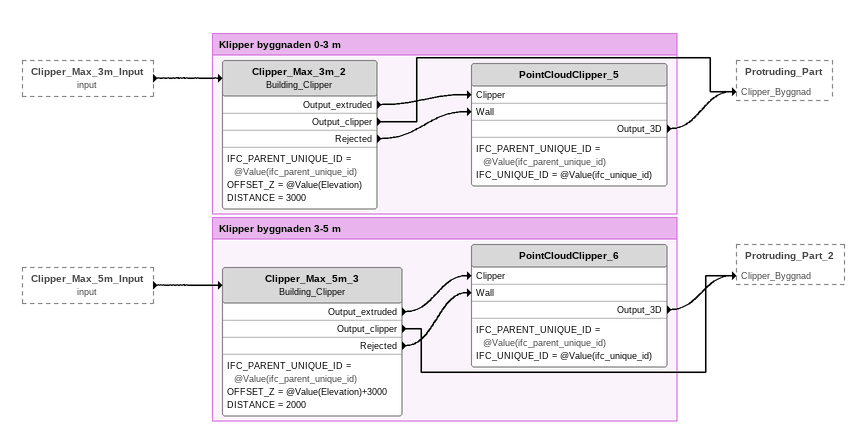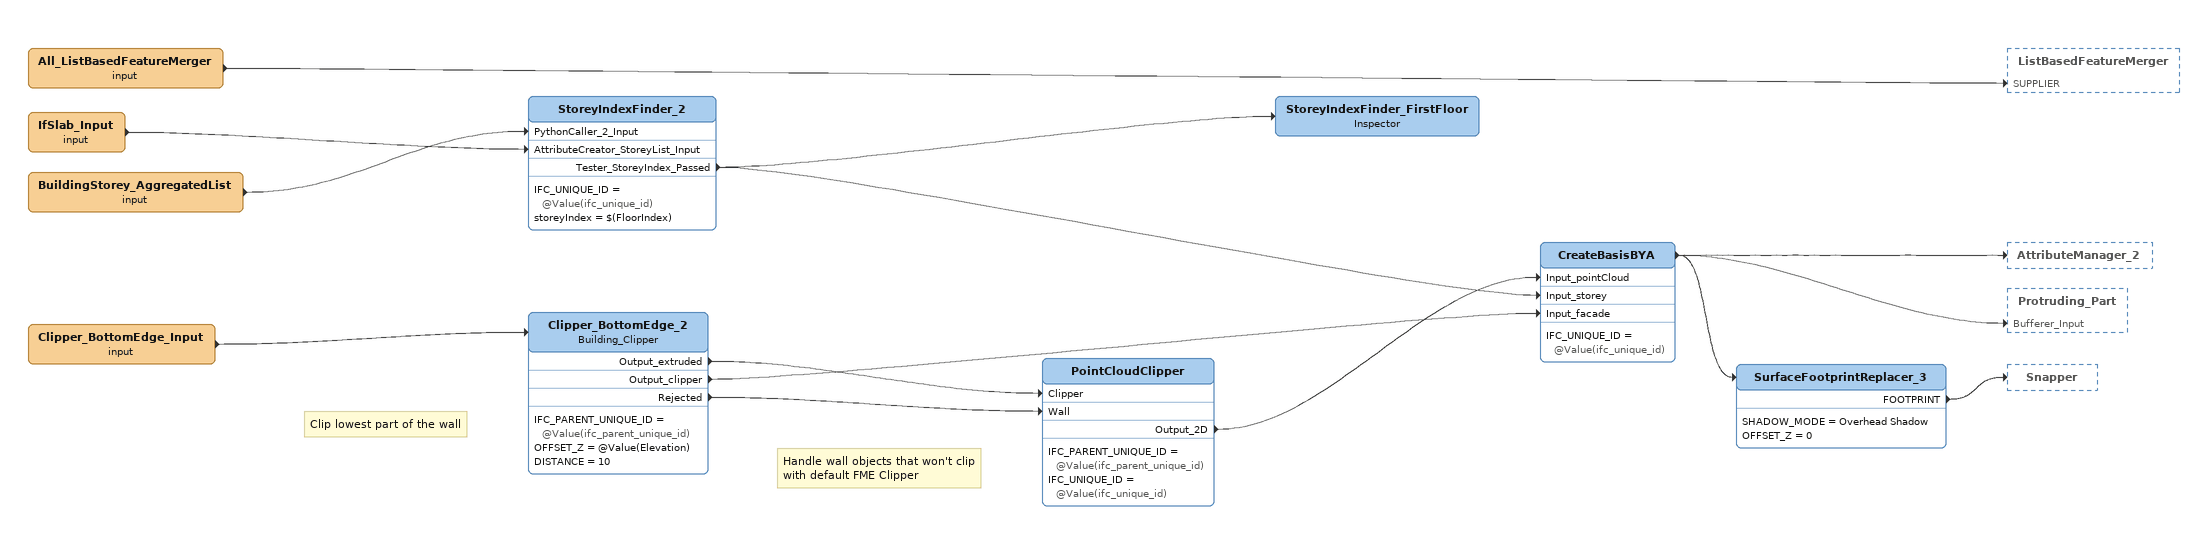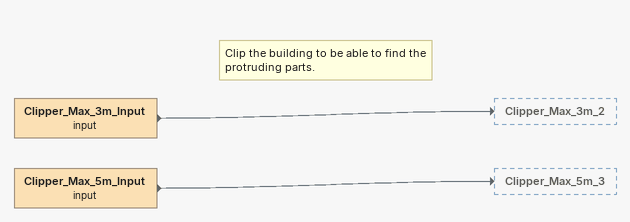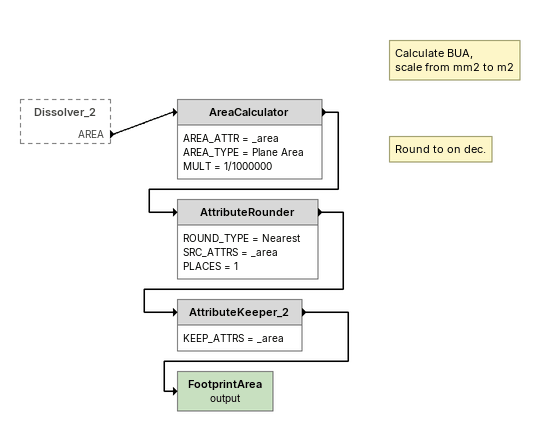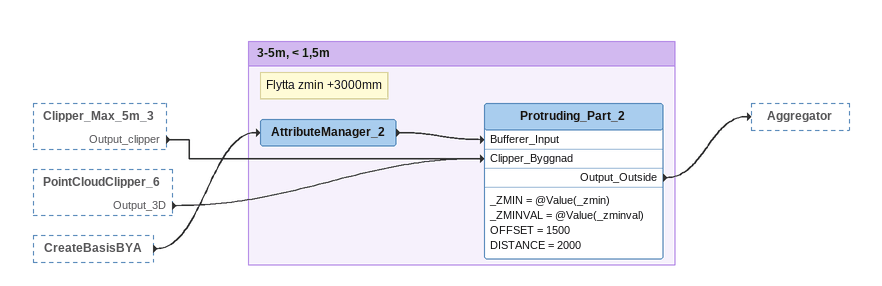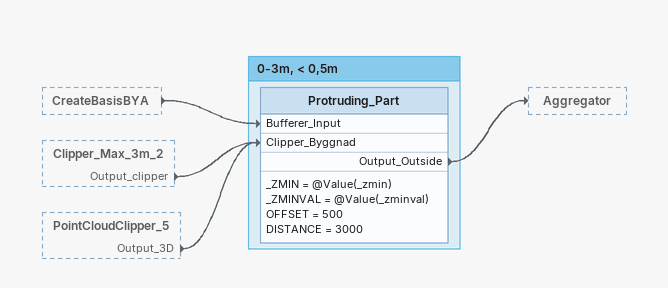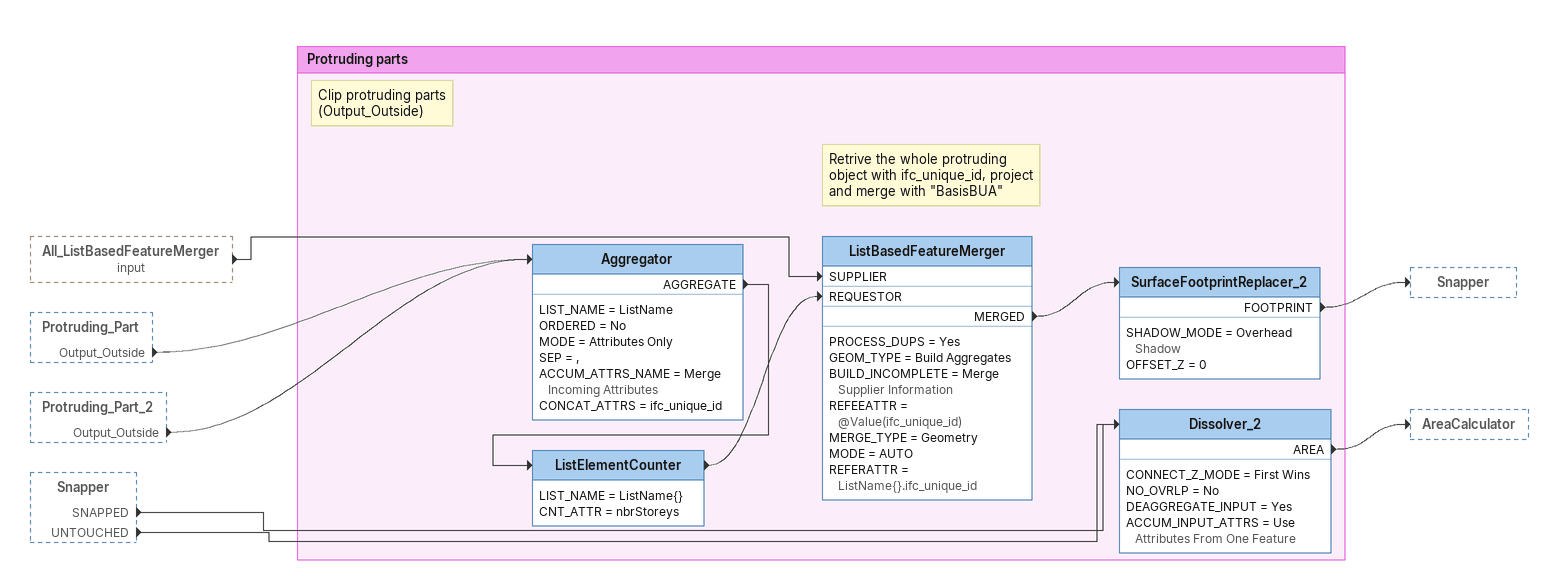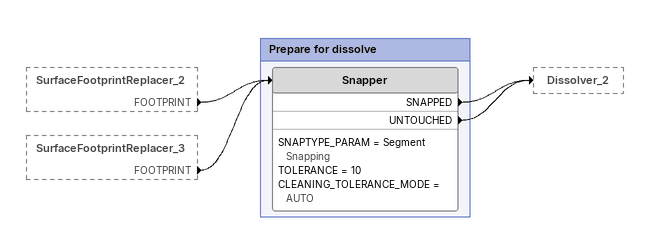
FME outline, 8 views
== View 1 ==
Clipper_Max_3m_Input (input) [outside]
    -> Clipper_Max_3m_2
Clipper_Max_5m_Input (input) [outside]
    -> Clipper_Max_5m_3

Bookmark: Klipper byggnaden 0-3 m
Clipper_Max_3m_2: Building_Clipper
    IFC_PARENT_UNIQUE_ID = @Value(ifc_parent_unique_id)
    OFFSET_Z = @Value(Elevation)
    DISTANCE = 3000
    Output_extruded -> PointCloudClipper_5 [Clipper]
    Output_clipper -> Protruding_Part [Clipper_Byggnad]
    Rejected -> PointCloudClipper_5 [Wall]
PointCloudClipper_5
    IFC_PARENT_UNIQUE_ID = @Value(ifc_parent_unique_id)
    IFC_UNIQUE_ID = @Value(ifc_unique_id)
    Output_3D -> Protruding_Part [Clipper_Byggnad]

Bookmark: Klipper byggnaden 3-5 m
Clipper_Max_5m_3: Building_Clipper
    IFC_PARENT_UNIQUE_ID = @Value(ifc_parent_unique_id)
    OFFSET_Z = @Value(Elevation)+3000
    DISTANCE = 2000
    Output_extruded -> PointCloudClipper_6 [Clipper]
    Output_clipper -> Protruding_Part_2 [Clipper_Byggnad]
    Rejected -> PointCloudClipper_6 [Wall]
PointCloudClipper_6
    IFC_PARENT_UNIQUE_ID = @Value(ifc_parent_unique_id)
    IFC_UNIQUE_ID = @Value(ifc_unique_id)
    Output_3D -> Protruding_Part_2 [Clipper_Byggnad]

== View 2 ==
All_ListBasedFeatureMerger (input)
    -> ListBasedFeatureMerger [SUPPLIER]
IfSlab_Input (input)
    -> StoreyIndexFinder_2 [AttributeCreator_StoreyList_Input]
BuildingStorey_AggregatedList (input)
    -> StoreyIndexFinder_2 [PythonCaller_2_Input]
StoreyIndexFinder_2
    IFC_UNIQUE_ID = @Value(ifc_unique_id)
    storeyIndex = $(FloorIndex)
    Tester_StoreyIndex_Passed -> CreateBasisBYA [Input_storey]
    Tester_StoreyIndex_Passed -> StoreyIndexFinder_FirstFloor
StoreyIndexFinder_FirstFloor: Inspector
Clipper_BottomEdge_Input (input)
    -> Clipper_BottomEdge_2
Note: Clip lowest part of the wall
Clipper_BottomEdge_2: Building_Clipper
    IFC_PARENT_UNIQUE_ID = @Value(ifc_parent_unique_id)
    OFFSET_Z = @Value(Elevation)
    DISTANCE = 10
    Output_extruded -> PointCloudClipper [Clipper]
    Output_clipper -> CreateBasisBYA [Input_facade]
    Rejected -> PointCloudClipper [Wall]
Note: Handle wall objects that won't clip with default FME Clipper
PointCloudClipper
    IFC_PARENT_UNIQUE_ID = @Value(ifc_parent_unique_id)
    IFC_UNIQUE_ID = @Value(ifc_unique_id)
    Output_2D -> CreateBasisBYA [Input_pointCloud]
CreateBasisBYA
    IFC_UNIQUE_ID = @Value(ifc_unique_id)
    -> AttributeManager_2
    -> Protruding_Part [Bufferer_Input]
    -> SurfaceFootprintReplacer_3
SurfaceFootprintReplacer_3
    SHADOW_MODE = Overhead Shadow
    OFFSET_Z = 0
    FOOTPRINT -> Snapper

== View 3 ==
Note: Clip the building to be able to find the protruding parts.
Clipper_Max_3m_Input (input)
    -> Clipper_Max_3m_2
Clipper_Max_5m_Input (input)
    -> Clipper_Max_5m_3

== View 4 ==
Dissolver_2 [outside]
    AREA -> AreaCalculator
Note: Calculate BUA, / scale from mm2 to m2
AreaCalculator
    AREA_ATTR = _area
    AREA_TYPE = Plane Area
    MULT = 1/1000000
    -> AttributeRounder
Note: Round to on dec.
AttributeRounder
    ROUND_TYPE = Nearest
    SRC_ATTRS = _area
    PLACES = 1
    -> AttributeKeeper_2
AttributeKeeper_2
    KEEP_ATTRS = _area
    -> FootprintArea (output)
FootprintArea (output)

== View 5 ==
Clipper_Max_5m_3 [outside]
    Output_clipper -> Protruding_Part_2 [Clipper_Byggnad]
PointCloudClipper_6 [outside]
    Output_3D -> Protruding_Part_2 [Clipper_Byggnad]
CreateBasisBYA [outside]
    -> AttributeManager_2

Bookmark: 3-5m, < 1,5m
Note: Flytta zmin +3000mm
AttributeManager_2
    -> Protruding_Part_2 [Bufferer_Input]
Protruding_Part_2
    _ZMIN = @Value(_zmin)
    _ZMINVAL = @Value(_zminval)
    OFFSET = 1500
    DISTANCE = 2000
    Output_Outside -> Aggregator

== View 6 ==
CreateBasisBYA [outside]
    -> Protruding_Part [Bufferer_Input]
Clipper_Max_3m_2 [outside]
    Output_clipper -> Protruding_Part [Clipper_Byggnad]
PointCloudClipper_5 [outside]
    Output_3D -> Protruding_Part [Clipper_Byggnad]

Bookmark: 0-3m, < 0,5m
Protruding_Part
    _ZMIN = @Value(_zmin)
    _ZMINVAL = @Value(_zminval)
    OFFSET = 500
    DISTANCE = 3000
    Output_Outside -> Aggregator

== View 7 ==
All_ListBasedFeatureMerger (input) [outside]
    -> ListBasedFeatureMerger [SUPPLIER]
Protruding_Part [outside]
    Output_Outside -> Aggregator
Protruding_Part_2 [outside]
    Output_Outside -> Aggregator
Snapper [outside]
    SNAPPED -> Dissolver_2
    UNTOUCHED -> Dissolver_2

Bookmark: Protruding parts
Note: Clip protruding parts (Output_Outside)
Aggregator
    LIST_NAME = ListName
    ORDERED = No
    MODE = Attributes Only
    SEP = ,
    ACCUM_ATTRS_NAME = Merge Incoming Attributes
    CONCAT_ATTRS = ifc_unique_id
    AGGREGATE -> ListElementCounter
ListElementCounter
    LIST_NAME = ListName{}
    CNT_ATTR = nbrStoreys
    -> ListBasedFeatureMerger [REQUESTOR]
Note: Retrive the whole protruding object with ifc_unique_id, project and merge with "BasisBUA"
ListBasedFeatureMerger
    PROCESS_DUPS = Yes
    GEOM_TYPE = Build Aggregates
    BUILD_INCOMPLETE = Merge Supplier Information
    REFEEATTR = @Value(ifc_unique_id)
    MERGE_TYPE = Geometry
    MODE = AUTO
    REFERATTR = ListName{}.ifc_unique_id
    MERGED -> SurfaceFootprintReplacer_2
SurfaceFootprintReplacer_2
    SHADOW_MODE = Overhead Shadow
    OFFSET_Z = 0
    FOOTPRINT -> Snapper
Dissolver_2
    CONNECT_Z_MODE = First Wins
    NO_OVRLP = No
    DEAGGREGATE_INPUT = Yes
    ACCUM_INPUT_ATTRS = Use Attributes From One Feature
    AREA -> AreaCalculator

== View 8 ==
SurfaceFootprintReplacer_2 [outside]
    FOOTPRINT -> Snapper
SurfaceFootprintReplacer_3 [outside]
    FOOTPRINT -> Snapper

Bookmark: Prepare for dissolve
Snapper
    SNAPTYPE_PARAM = Segment Snapping
    TOLERANCE = 10
    CLEANING_TOLERANCE_MODE = AUTO
    SNAPPED -> Dissolver_2
    UNTOUCHED -> Dissolver_2
